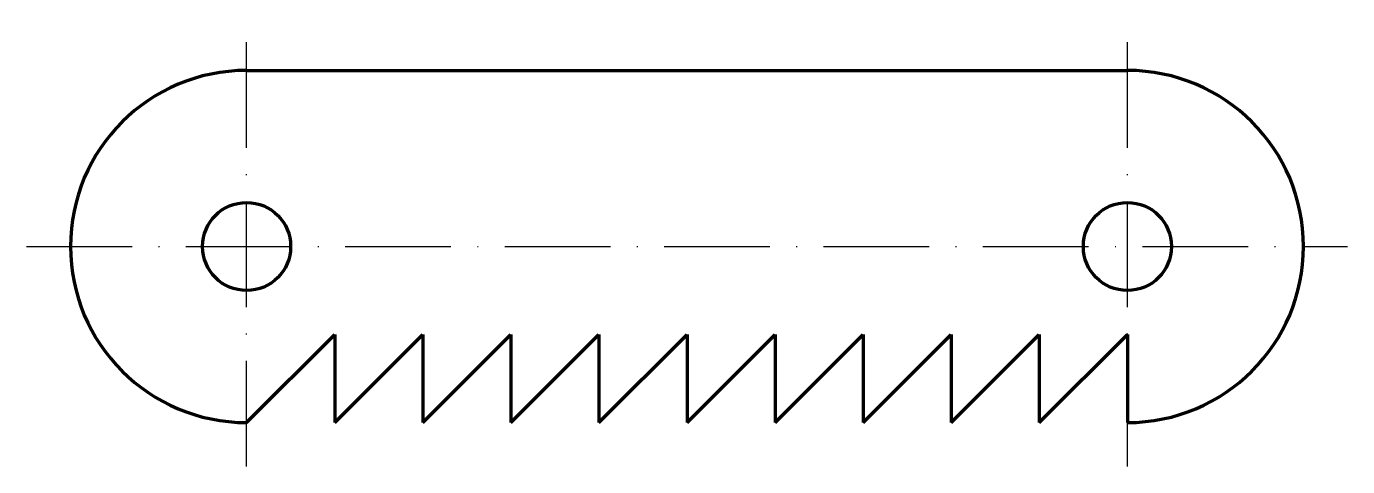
# Model space of a CAD drawing. Header units: millimetres. Extents: x 25 to 175, y 125 to 175.
import ezdxf

# ---------------------------------------------------------------- set-up
doc = ezdxf.new("R2010")
doc.units = ezdxf.units.MM
doc.linetypes.add('ACAD_ISO10W100', pattern=[18, 12, -3, 0, -3])
doc.linetypes.add('ČERCHOVANÁ2', pattern=[12.7, 6.35, -3.175, 0, -3.175])
doc.layers.add('1-Osy', color=10, linetype='ČERCHOVANÁ2')
doc.layers.add('2-Obrysy', color=170, linetype='Continuous', lineweight=100)

msp = doc.modelspace()

# ---------------------------------------------------------------- linework, layer by layer
at = {"layer": '1-Osy', "linetype": 'ACAD_ISO10W100'}
for p, q in [((50, 125), (50, 175)), ((150, 125), (150, 175)), ((25, 150), (175, 150))]:
    msp.add_line(p, q, dxfattribs=at)
at = {"layer": '2-Obrysy', "lineweight": 100}
for p, q in [((50, 170), (150, 170)), ((50, 130), (60, 140)), ((60, 140), (60, 130)), ((60, 130), (70, 140)), ((70, 140), (70, 130)), ((70, 130), (80, 140)), ((80, 140), (80, 130)), ((80, 130), (90, 140)), ((90, 140), (90, 130)), ((90, 130), (100, 140)), ((100, 140), (100, 130)), ((100, 130), (110, 140)), ((110, 140), (110, 130)), ((110, 130), (120, 140)), ((120, 140), (120, 130)), ((120, 130), (130, 140)), ((130, 140), (130, 130)), ((130, 130), (140, 140)), ((140, 140), (140, 130)), ((140, 130), (150, 140)), ((150, 140), (150, 130))]:
    msp.add_line(p, q, dxfattribs=at)
at = {"layer": '2-Obrysy'}
msp.add_circle((50, 150), 5, dxfattribs=at)
at = {"layer": '2-Obrysy', "lineweight": 100}
for centre in [(50, 150), (150, 150)]:
    msp.add_circle(centre, 5, dxfattribs=at)
at = {"layer": '2-Obrysy'}
msp.add_arc((50, 150), 20, 90, 270, dxfattribs=at)
at = {"layer": '2-Obrysy', "lineweight": 100}
for centre, start, end in [((50, 150), 90, 270), ((150, 150), 270, 90)]:
    msp.add_arc(centre, 20, start, end, dxfattribs=at)

doc.saveas('drawing.dxf')
